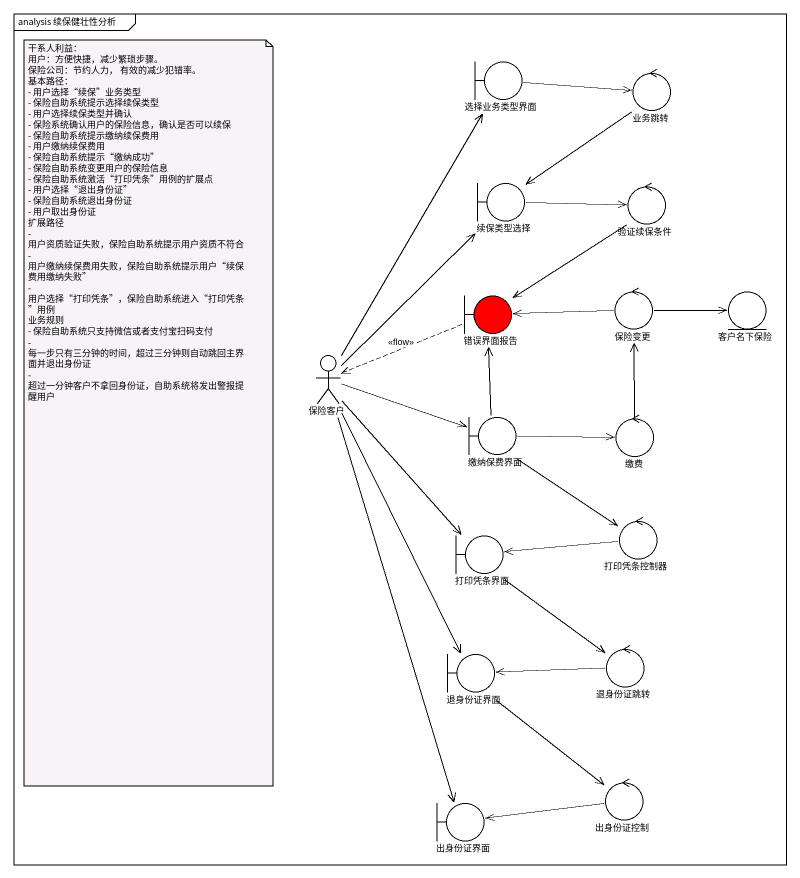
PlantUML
@startuml
mainframe analysis 续保健壮性分析
boundary 选择业务类型界面
control 业务跳转
boundary 续保类型选择
control 验证续保条件
boundary 错误界面报告 #FF0000
control 保险变更
entity 客户名下保险
actor 保险客户
boundary 缴纳保费界面
control 缴费
boundary 打印凭条界面
control 打印凭条控制器
boundary 退身份证界面
control 退身份证跳转
boundary 出身份证界面
control 出身份证控制
选择业务类型界面 -right-> 业务跳转
业务跳转 --> 续保类型选择
续保类型选择 -right-> 验证续保条件
验证续保条件 --> 错误界面报告
错误界面报告 .left.> 保险客户 : <<flow>>
保险变更 -left-> 错误界面报告
保险变更 -right-> 客户名下保险
保险客户 -up-> 选择业务类型界面
保险客户 -up-> 续保类型选择
保险客户 -right-> 缴纳保费界面
保险客户 --> 打印凭条界面
保险客户 --> 退身份证界面
保险客户 --> 出身份证界面
缴纳保费界面 -up-> 错误界面报告
缴纳保费界面 -right-> 缴费
缴纳保费界面 --> 打印凭条控制器
缴费 -up-> 保险变更
打印凭条界面 --> 退身份证跳转
打印凭条控制器 -left-> 打印凭条界面
退身份证界面 --> 出身份证控制
退身份证跳转 -left-> 退身份证界面
出身份证控制 -left-> 出身份证界面
note as N1
  干系人利益：
  用户：方便快捷，减少繁琐步骤。
  保险公司：节约人力， 有效的减少犯错率。
  基本路径：
  - 用户选择“续保”业务类型
  - 保险自助系统提示选择续保类型
  - 用户选择续保类型并确认
  - 保险系统确认用户的保险信息，确认是否可以续保
  - 保险自助系统提示缴纳续保费用
  - 用户缴纳续保费用
  - 保险自助系统提示“缴纳成功”
  - 保险自助系统变更用户的保险信息
  - 保险自助系统激活“打印凭条”用例的扩展点
  - 用户选择“退出身份证”
  - 保险自助系统退出身份证
  - 用户取出身份证
  扩展路径
  - 用户资质验证失败，保险自助系统提示用户资质不符合
  - 用户缴纳续保费用失败，保险自助系统提示用户“续保费用缴纳失败”
  - 用户选择“打印凭条”，保险自助系统进入“打印凭条”用例
  业务规则
  - 保险自助系统只支持微信或者支付宝扫码支付
  - 每一步只有三分钟的时间，超过三分钟则自动跳回主界面并退出身份证
  - 超过一分钟客户不拿回身份证，自助系统将发出警报提醒用户
end note
@enduml
